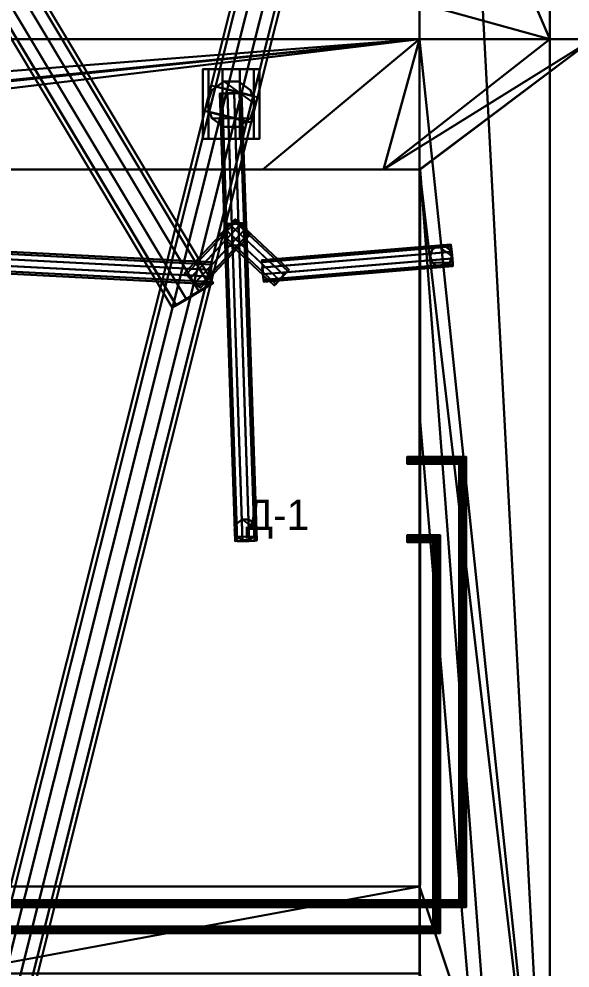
# Model space of a CAD drawing. Header units: millimetres. Extents: x -396 to 23232, y -842 to 31800.
# Drawn here: x 11479 to 12747, y 4312 to 6496 of the extents above; entities that cross this region are included whole.
import ezdxf

# ---------------------------------------------------------------- set-up
doc = ezdxf.new("R2010")
doc.units = ezdxf.units.MM
doc.layers.add('АР_3D_стены', color=8, linetype='Continuous')
doc.layers.add('ВК_3D_Марки', color=7, linetype='Continuous')
for name, color, linetype, true_color in [('ВК_3D_Арматура', 7, 'Continuous', 0xb48c3c), ('ВК_3D_В1', 7, 'Continuous', 0x06b6d4), ('ВК_3D_К1', 7, 'Continuous', 0xc2410c), ('ВК_3D_Т3', 7, 'Continuous', 0x16a34a)]:
    doc.layers.add(name, color=color, linetype=linetype, true_color=true_color)

msp = doc.modelspace()

# ---------------------------------------------------------------- texts
at = {"layer": 'ВК_3D_Марки'}
msp.add_text('Д-1', height=70, dxfattribs=at).set_placement((12000, 5320, 900))

# ---------------------------------------------------------------- meshes
at = {"layer": 'АР_3D_стены'}
mesh = msp.add_polyface(dxfattribs=at)
corners = [(11317.7, 4299.6), (9700.2, 4299.6), (9700.2, 4499.6), (9700.2, 4499.6, 3650), (9700.2, 4299.6, 3650), (11317.7, 4299.6, 3650), (12700.2, 3599.6), (12400.2, 3599.6), (12400.2, 4299.6), (12400.2, 4299.6, 3650), (12400.2, 3599.6, 3650), (12700.2, 3599.6, 3650), (12400.2, 9274.6), (12700.2, 9274.6), (12700.2, 9274.6, 3650), (12400.2, 9274.6, 3650), (8550.2, 6149.6), (8550.2, 6449.6), (12400.2, 6449.6), (12400.2, 6449.6, 3650), (8550.2, 6449.6, 3650), (8550.2, 6149.6, 3650), (9700.2, 5599.6), (9400.2, 5599.6), (9400.2, 6149.6), (9400.2, 6149.6, 3650), (9400.2, 5599.6, 3650), (9700.2, 5599.6, 3650), (9480.1, 6149.6), (9700.2, 6149.6), (9700.2, 6149.6, 3650), (9480.1, 6149.6, 3650), (12400.2, 4499.6), (12400.2, 4499.6, 3650), (12039.7, 6149.6), (12039.7, 6149.6, 3650), (12400.2, 6149.6), (12400.2, 6149.6, 3650)]
mesh.append_faces([[corners[k] for k in face] for face in [(0, 1, 2), (3, 4, 5), (6, 7, 8), (9, 10, 11), (12, 13, 6), (11, 14, 15), (16, 17, 18), (19, 20, 21), (22, 23, 24), (25, 26, 27), (28, 29, 22), (27, 30, 31), (0, 2, 32), (33, 3, 5), (18, 12, 6), (11, 15, 19), (24, 16, 18), (19, 21, 25), (28, 22, 24), (25, 27, 31), (8, 0, 32), (33, 5, 9), (28, 24, 18), (19, 25, 31), (6, 8, 32), (33, 9, 11), (34, 28, 18), (19, 31, 35), (6, 32, 36), (37, 33, 11), (36, 34, 18), (19, 35, 37), (18, 6, 36), (37, 11, 19), (1, 2, 3, 4), (2, 32, 33, 3), (32, 36, 37, 33), (36, 34, 35, 37), (34, 28, 31, 35), (28, 29, 30, 31), (29, 22, 27, 30), (22, 23, 26, 27), (23, 24, 25, 26), (24, 16, 21, 25), (16, 17, 20, 21), (17, 18, 19, 20), (18, 12, 15, 19), (12, 13, 14, 15), (13, 6, 11, 14), (6, 7, 10, 11), (7, 8, 9, 10), (8, 0, 5, 9), (0, 1, 4, 5)]])
mesh = msp.add_polyface(dxfattribs=at)
corners = [(12400.2, 1299.6, 4050), (12400.2, 5569.6, 4050), (12402.2, 5569.6, 4050), (12402.2, 5569.6, 7550), (12400.2, 5569.6, 7550), (12400.2, 1299.6, 7550), (12317.7, 899.6, 4050), (11900.2, 899.6, 4050), (11900.2, 1299.6, 4050), (11900.2, 1299.6, 7550), (11900.2, 899.6, 7550), (12317.7, 899.6, 7550), (12400.2, 7149.6, 4050), (12700.2, 7149.6, 4050), (12700.2, 6449.6, 4050), (12700.2, 6449.6, 7550), (12700.2, 7149.6, 7550), (12400.2, 7149.6, 7550), (9902.2, 6149.6, 4050), (9902.2, 6449.6, 4050), (12400.2, 6449.6, 4050), (12400.2, 6449.6, 7550), (9902.2, 6449.6, 7550), (9902.2, 6149.6, 7550), (12800.2, 899.6, 4050), (12800.2, 899.6, 7550), (12400.2, 6531.9, 4050), (12400.2, 6531.9, 7550), (12317.7, 6149.6, 4050), (12317.7, 6149.6, 7550), (12800.2, 6449.6, 4050), (12800.2, 6449.6, 7550), (12400.2, 6149.6, 4050), (12400.2, 6149.6, 7550), (12402.2, 6149.1, 4050), (12402.2, 6149.1, 7550), (12800.2, 1299.6, 4050), (12800.2, 1299.6, 7550)]
mesh.append_faces([[corners[k] for k in face] for face in [(0, 1, 2), (3, 4, 5), (6, 7, 8), (9, 10, 11), (12, 13, 14), (15, 16, 17), (18, 19, 20), (21, 22, 23), (24, 6, 8), (9, 11, 25), (26, 12, 14), (15, 17, 27), (28, 18, 20), (21, 23, 29), (20, 26, 14), (15, 27, 21), (28, 20, 14), (15, 21, 29), (28, 14, 30), (31, 15, 29), (32, 28, 30), (31, 29, 33), (24, 8, 0), (5, 9, 25), (34, 32, 30), (31, 33, 35), (24, 0, 2), (3, 5, 25), (34, 30, 24), (25, 31, 35), (24, 2, 34), (35, 3, 25), (1, 2, 3, 4), (2, 34, 35, 3), (34, 32, 33, 35), (32, 32, 33, 33), (32, 28, 29, 33), (28, 18, 23, 29), (18, 19, 22, 23), (19, 20, 21, 22), (20, 26, 27, 21), (26, 12, 17, 27), (12, 13, 16, 17), (13, 14, 15, 16), (14, 30, 31, 15), (30, 36, 37, 31), (36, 36, 37, 37), (36, 24, 25, 37), (24, 6, 11, 25), (6, 7, 10, 11), (7, 8, 9, 10), (8, 36, 37, 9), (36, 0, 5, 37), (0, 1, 4, 5)]])
at = {"layer": 'ВК_3D_Арматура', "color": 8, "true_color": 0x78716c}
mesh = msp.add_polyface(dxfattribs=at)
corners = [(11902.1, 6220, -1193.6), (11914.5, 6220, -1155.5), (11914.5, 6380, -1155.5), (11902.1, 6380, -1193.6), (11946.9, 6220, -1131.9), (11946.9, 6380, -1131.9), (11987.1, 6220, -1131.9), (11987.1, 6380, -1131.9), (12019.5, 6220, -1155.5), (12019.5, 6380, -1155.5), (12031.9, 6220, -1193.6), (12031.9, 6380, -1193.6), (12019.5, 6220, -1231.7), (12019.5, 6380, -1231.7), (11987.1, 6220, -1255.3), (11987.1, 6380, -1255.3), (11946.9, 6220, -1255.3), (11946.9, 6380, -1255.3), (11914.5, 6220, -1231.7), (11914.5, 6380, -1231.7)]
mesh.append_faces([[corners[k] for k in face] for face in [(0, 1, 2, 3), (1, 4, 5, 2), (4, 6, 7, 5), (6, 8, 9, 7), (8, 10, 11, 9), (10, 12, 13, 11), (12, 14, 15, 13), (14, 16, 17, 15), (16, 18, 19, 17), (18, 0, 3, 19), (18, 16, 14, 12), (3, 2, 5, 7)]])
at = {"layer": 'ВК_3D_В1'}
mesh = msp.add_polyface(dxfattribs=at)
corners = [(12448, 5292, 1100), (12448, 5293.5, 1104.7), (12372, 5293.5, 1104.7), (12372, 5292, 1100), (12448, 5297.5, 1107.6), (12372, 5297.5, 1107.6), (12448, 5302.5, 1107.6), (12372, 5302.5, 1107.6), (12448, 5306.5, 1104.7), (12372, 5306.5, 1104.7), (12448, 5308, 1100), (12372, 5308, 1100), (12448, 5306.5, 1095.3), (12372, 5306.5, 1095.3), (12448, 5302.5, 1092.4), (12372, 5302.5, 1092.4), (12448, 5297.5, 1092.4), (12372, 5297.5, 1092.4), (12448, 5293.5, 1095.3), (12372, 5293.5, 1095.3)]
mesh.append_faces([[corners[k] for k in face] for face in [(0, 1, 2, 3), (1, 4, 5, 2), (4, 6, 7, 5), (6, 8, 9, 7), (8, 10, 11, 9), (10, 12, 13, 11), (12, 14, 15, 13), (14, 16, 17, 15), (16, 18, 19, 17), (18, 0, 3, 19), (18, 16, 14, 12), (3, 2, 5, 7)]])
mesh = msp.add_polyface(dxfattribs=at)
corners = [(12432, 4392, 1000), (12433.5, 4392, 1004.7), (12433.5, 5308, 1004.7), (12432, 5308, 1000), (12437.5, 4392, 1007.6), (12437.5, 5308, 1007.6), (12442.5, 4392, 1007.6), (12442.5, 5308, 1007.6), (12446.5, 4392, 1004.7), (12446.5, 5308, 1004.7), (12448, 4392, 1000), (12448, 5308, 1000), (12446.5, 4392, 995.3), (12446.5, 5308, 995.3), (12442.5, 4392, 992.4), (12442.5, 5308, 992.4), (12437.5, 4392, 992.4), (12437.5, 5308, 992.4), (12433.5, 4392, 995.3), (12433.5, 5308, 995.3)]
mesh.append_faces([[corners[k] for k in face] for face in [(0, 1, 2, 3), (1, 4, 5, 2), (4, 6, 7, 5), (6, 8, 9, 7), (8, 10, 11, 9), (10, 12, 13, 11), (12, 14, 15, 13), (14, 16, 17, 15), (16, 18, 19, 17), (18, 0, 3, 19), (18, 16, 14, 12), (3, 2, 5, 7)]])
mesh = msp.add_polyface(dxfattribs=at)
corners = [(12448, 5300, 992), (12446.5, 5304.7, 992), (12446.5, 5304.7, 1108), (12448, 5300, 1108), (12442.5, 5307.6, 992), (12442.5, 5307.6, 1108), (12437.5, 5307.6, 992), (12437.5, 5307.6, 1108), (12433.5, 5304.7, 992), (12433.5, 5304.7, 1108), (12432, 5300, 992), (12432, 5300, 1108), (12433.5, 5295.3, 992), (12433.5, 5295.3, 1108), (12437.5, 5292.4, 992), (12437.5, 5292.4, 1108), (12442.5, 5292.4, 992), (12442.5, 5292.4, 1108), (12446.5, 5295.3, 992), (12446.5, 5295.3, 1108)]
mesh.append_faces([[corners[k] for k in face] for face in [(0, 1, 2, 3), (1, 4, 5, 2), (4, 6, 7, 5), (6, 8, 9, 7), (8, 10, 11, 9), (10, 12, 13, 11), (12, 14, 15, 13), (14, 16, 17, 15), (16, 18, 19, 17), (18, 0, 3, 19), (18, 16, 14, 12), (3, 2, 5, 7)]])
mesh = msp.add_polyface(dxfattribs=at)
corners = [(11132, 4408, 1000), (11132, 4406.5, 1004.7), (12448, 4406.5, 1004.7), (12448, 4408, 1000), (11132, 4402.5, 1007.6), (12448, 4402.5, 1007.6), (11132, 4397.5, 1007.6), (12448, 4397.5, 1007.6), (11132, 4393.5, 1004.7), (12448, 4393.5, 1004.7), (11132, 4392, 1000), (12448, 4392, 1000), (11132, 4393.5, 995.3), (12448, 4393.5, 995.3), (11132, 4397.5, 992.4), (12448, 4397.5, 992.4), (11132, 4402.5, 992.4), (12448, 4402.5, 992.4), (11132, 4406.5, 995.3), (12448, 4406.5, 995.3)]
mesh.append_faces([[corners[k] for k in face] for face in [(0, 1, 2, 3), (1, 4, 5, 2), (4, 6, 7, 5), (6, 8, 9, 7), (8, 10, 11, 9), (10, 12, 13, 11), (12, 14, 15, 13), (14, 16, 17, 15), (16, 18, 19, 17), (18, 0, 3, 19), (18, 16, 14, 12), (3, 2, 5, 7)]])
at = {"layer": 'ВК_3D_К1'}
mesh = msp.add_polyface(dxfattribs=at)
corners = [(14552, 16375.7, -1037.5), (14541.7, 16377.8, -1005.2), (12002.7, 6259.6, -1161.7), (12013, 6257.5, -1194.1), (14515, 16384.2, -985.2), (11976, 6266, -1141.7), (14482, 16392.5, -985.2), (11943, 6274.3, -1141.7), (14455.4, 16399.5, -1005.2), (11916.4, 6281.3, -1161.7), (14445.4, 16402.5, -1037.5), (11906.4, 6284.3, -1194.1), (14455.7, 16400.4, -1069.9), (11916.7, 6282.2, -1226.4), (14482.4, 16394, -1089.9), (11943.4, 6275.8, -1246.4), (14515.4, 16385.7, -1089.9), (11976.4, 6267.5, -1246.4), (14542, 16378.7, -1069.9), (12003, 6260.5, -1226.4)]
mesh.append_faces([[corners[k] for k in face] for face in [(0, 1, 2, 3), (1, 4, 5, 2), (4, 6, 7, 5), (6, 8, 9, 7), (8, 10, 11, 9), (10, 12, 13, 11), (12, 14, 15, 13), (14, 16, 17, 15), (16, 18, 19, 17), (18, 0, 3, 19), (18, 16, 14, 12), (3, 2, 5, 7)]])
mesh = msp.add_polyface(dxfattribs=at)
corners = [(9131.8, 10554, -1091.8), (9123.1, 10548, -1059.5), (11917, 5882.4, -1168.3), (11925.7, 5888.3, -1200.6), (9099.7, 10533.6, -1039.5), (11893.6, 5867.9, -1148.3), (9070.5, 10516.1, -1039.5), (11864.5, 5850.4, -1148.3), (9046.7, 10502.3, -1059.5), (11840.7, 5836.7, -1168.3), (9037.4, 10497.5, -1091.8), (11831.3, 5831.8, -1200.6), (9046.1, 10503.4, -1124.1), (11840, 5837.8, -1232.9), (9069.5, 10517.9, -1144.1), (11863.4, 5852.2, -1252.9), (9098.6, 10535.4, -1144.1), (11892.6, 5869.7, -1252.9), (9122.4, 10549.1, -1124.1), (11916.4, 5883.5, -1232.9)]
mesh.append_faces([[corners[k] for k in face] for face in [(0, 1, 2, 3), (1, 4, 5, 2), (4, 6, 7, 5), (6, 8, 9, 7), (8, 10, 11, 9), (10, 12, 13, 11), (12, 14, 15, 13), (14, 16, 17, 15), (16, 18, 19, 17), (18, 0, 3, 19), (18, 16, 14, 12), (3, 2, 5, 7)]])
mesh = msp.add_polyface(dxfattribs=at)
corners = [(12027.6, 6315.7, -1193.2), (12017.3, 6317.8, -1160.8), (10221.1, -840.4, -1271.5), (10231.4, -842.5, -1303.8), (11990.6, 6324.2, -1140.8), (10194.4, -834, -1251.5), (11957.6, 6332.5, -1140.8), (10161.4, -825.7, -1251.5), (11931, 6339.5, -1160.8), (10134.8, -818.7, -1271.5), (11921, 6342.5, -1193.2), (10124.8, -815.7, -1303.8), (11931.3, 6340.4, -1225.5), (10135.1, -817.8, -1336.2), (11958, 6334, -1245.5), (10161.8, -824.2, -1356.2), (11991, 6325.7, -1245.5), (10194.8, -832.5, -1356.2), (12017.6, 6318.7, -1225.5), (10221.4, -839.5, -1336.2)]
mesh.append_faces([[corners[k] for k in face] for face in [(0, 1, 2, 3), (1, 4, 5, 2), (4, 6, 7, 5), (6, 8, 9, 7), (8, 10, 11, 9), (10, 12, 13, 11), (12, 14, 15, 13), (14, 16, 17, 15), (16, 18, 19, 17), (18, 0, 3, 19), (18, 16, 14, 12), (3, 2, 5, 7)]])
mesh = msp.add_polyface(dxfattribs=at)
corners = [(12022, 6300, -983.6), (12011.5, 6332.3, -983.6), (12011.5, 6332.3, 230), (12022, 6300, 230), (11984, 6352.3, -983.6), (11984, 6352.3, 230), (11950, 6352.3, -983.6), (11950, 6352.3, 230), (11922.5, 6332.3, -983.6), (11922.5, 6332.3, 230), (11912, 6300, -983.6), (11912, 6300, 230), (11922.5, 6267.7, -983.6), (11922.5, 6267.7, 230), (11950, 6247.7, -983.6), (11950, 6247.7, 230), (11984, 6247.7, -983.6), (11984, 6247.7, 230), (12011.5, 6267.7, -983.6), (12011.5, 6267.7, 230)]
mesh.append_faces([[corners[k] for k in face] for face in [(0, 1, 2, 3), (1, 4, 5, 2), (4, 6, 7, 5), (6, 8, 9, 7), (8, 10, 11, 9), (10, 12, 13, 11), (12, 14, 15, 13), (14, 16, 17, 15), (16, 18, 19, 17), (18, 0, 3, 19), (18, 16, 14, 12), (3, 2, 5, 7)]])
mesh = msp.add_polyface(dxfattribs=at)
corners = [(11953, 5974.2, -185.3), (11957.7, 5974.8, -170.6), (11945.9, 6324.7, -181.1), (11941.2, 6324.1, -195.7), (11970.2, 5975.5, -161.5), (11958.4, 6325.4, -172), (11985.6, 5976, -161.5), (11973.9, 6325.9, -172), (11998.1, 5976.1, -170.6), (11986.4, 6326.1, -181.1), (12002.9, 5975.9, -185.3), (11991.1, 6325.8, -195.7), (11998.2, 5975.3, -199.9), (11986.4, 6325.2, -210.4), (11985.7, 5974.6, -209), (11973.9, 6324.5, -219.5), (11970.2, 5974.1, -209), (11958.5, 6324, -219.5), (11957.7, 5973.9, -199.9), (11946, 6323.9, -210.4)]
mesh.append_faces([[corners[k] for k in face] for face in [(0, 1, 2, 3), (1, 4, 5, 2), (4, 6, 7, 5), (6, 8, 9, 7), (8, 10, 11, 9), (10, 12, 13, 11), (12, 14, 15, 13), (14, 16, 17, 15), (16, 18, 19, 17), (18, 0, 3, 19), (18, 16, 14, 12), (3, 2, 5, 7)]])
mesh = msp.add_polyface(dxfattribs=at)
corners = [(11859.9, 5911.1, -181.7), (11863.7, 5908.2, -167), (11979.7, 6032.4, -172.1), (11975.9, 6035.3, -186.7), (11873, 5899.8, -157.9), (11989, 6024.1, -163), (11884.3, 5889.3, -157.9), (12000.3, 6013.5, -163), (11893.2, 5880.6, -167), (12009.2, 6004.8, -172.1), (11896.4, 5877, -181.7), (12012.4, 6001.2, -186.7), (11892.6, 5879.9, -196.3), (12008.6, 6004.1, -201.4), (11883.3, 5888.2, -205.4), (11999.3, 6012.5, -210.5), (11872, 5898.8, -205.4), (11988, 6023, -210.5), (11863.1, 5907.5, -196.3), (11979.1, 6031.7, -201.4)]
mesh.append_faces([[corners[k] for k in face] for face in [(0, 1, 2, 3), (1, 4, 5, 2), (4, 6, 7, 5), (6, 8, 9, 7), (8, 10, 11, 9), (10, 12, 13, 11), (12, 14, 15, 13), (14, 16, 17, 15), (16, 18, 19, 17), (18, 0, 3, 19), (18, 16, 14, 12), (3, 2, 5, 7)]])
mesh = msp.add_polyface(dxfattribs=at)
corners = [(12066, 5882.8, -181.7), (12068.9, 5886.6, -167), (11944.7, 6002.6, -172.1), (11941.8, 5998.8, -186.7), (12077.3, 5895.9, -157.9), (11953, 6011.9, -163), (12087.8, 5907.2, -157.9), (11963.6, 6023.2, -163), (12096.5, 5916.1, -167), (11972.3, 6032.1, -172.1), (12100.1, 5919.3, -181.7), (11975.9, 6035.3, -186.7), (12097.2, 5915.5, -196.3), (11973, 6031.5, -201.4), (12088.9, 5906.2, -205.4), (11964.6, 6022.2, -210.5), (12078.3, 5894.9, -205.4), (11954.1, 6010.9, -210.5), (12069.6, 5886, -196.3), (11945.4, 6002, -201.4)]
mesh.append_faces([[corners[k] for k in face] for face in [(0, 1, 2, 3), (1, 4, 5, 2), (4, 6, 7, 5), (6, 8, 9, 7), (8, 10, 11, 9), (10, 12, 13, 11), (12, 14, 15, 13), (14, 16, 17, 15), (16, 18, 19, 17), (18, 0, 3, 19), (18, 16, 14, 12), (3, 2, 5, 7)]])
mesh = msp.add_polyface(dxfattribs=at)
corners = [(10176.3, 6026.3, -130.8), (10176.5, 6021.5, -116.1), (11921.6, 5931.2, -168.5), (11921.4, 5936, -183.1), (10176.2, 6009, -107), (11921.3, 5918.7, -159.4), (10175.4, 5993.5, -107), (11920.5, 5903.3, -159.4), (10174.4, 5981.1, -116.1), (11919.6, 5890.8, -168.5), (10173.8, 5976.3, -130.8), (11918.9, 5886, -183.1), (10173.6, 5981.1, -145.4), (11918.7, 5890.8, -197.8), (10173.9, 5993.6, -154.5), (11919, 5903.3, -206.9), (10174.7, 6009, -154.5), (11919.8, 5918.8, -206.9), (10175.6, 6021.5, -145.4), (11920.8, 5931.2, -197.8)]
mesh.append_faces([[corners[k] for k in face] for face in [(0, 1, 2, 3), (1, 4, 5, 2), (4, 6, 7, 5), (6, 8, 9, 7), (8, 10, 11, 9), (10, 12, 13, 11), (12, 14, 15, 13), (14, 16, 17, 15), (16, 18, 19, 17), (18, 0, 3, 19), (18, 16, 14, 12), (3, 2, 5, 7)]])
mesh = msp.add_polyface(dxfattribs=at)
corners = [(11975.9, 5294.2, -164.9), (11980.6, 5294.8, -150.2), (11956, 6024.7, -172.1), (11951.3, 6024.1, -186.7), (11993.1, 5295.5, -141.1), (11968.5, 6025.4, -163), (12008.5, 5296, -141.1), (11984, 6025.9, -163), (12021, 5296.1, -150.2), (11996.5, 6026.1, -172.1), (12025.8, 5295.9, -164.9), (12001.2, 6025.8, -186.7), (12021.1, 5295.3, -179.5), (11996.5, 6025.2, -201.4), (12008.6, 5294.6, -188.6), (11984, 6024.5, -210.5), (11993.1, 5294.1, -188.6), (11968.6, 6024, -210.5), (11980.6, 5293.9, -179.5), (11956.1, 6023.9, -201.4)]
mesh.append_faces([[corners[k] for k in face] for face in [(0, 1, 2, 3), (1, 4, 5, 2), (4, 6, 7, 5), (6, 8, 9, 7), (8, 10, 11, 9), (10, 12, 13, 11), (12, 14, 15, 13), (14, 16, 17, 15), (16, 18, 19, 17), (18, 0, 3, 19), (18, 16, 14, 12), (3, 2, 5, 7)]])
mesh = msp.add_polyface(dxfattribs=at)
corners = [(12477, 5927.1, -170.1), (12476.1, 5931.9, -155.4), (12041.1, 5895.8, -168.5), (12042, 5891.1, -183.1), (12474.8, 5944.3, -146.3), (12039.8, 5908.3, -159.4), (12473.6, 5959.7, -146.3), (12038.5, 5923.7, -159.4), (12472.8, 5972.2, -155.4), (12037.8, 5936.2, -168.5), (12472.8, 5977, -170.1), (12037.8, 5941, -183.1), (12473.7, 5972.3, -184.7), (12038.7, 5936.2, -197.8), (12475, 5959.8, -193.8), (12040, 5923.8, -206.9), (12476.3, 5944.4, -193.8), (12041.2, 5908.4, -206.9), (12477, 5931.9, -184.7), (12042, 5895.9, -197.8)]
mesh.append_faces([[corners[k] for k in face] for face in [(0, 1, 2, 3), (1, 4, 5, 2), (4, 6, 7, 5), (6, 8, 9, 7), (8, 10, 11, 9), (10, 12, 13, 11), (12, 14, 15, 13), (14, 16, 17, 15), (16, 18, 19, 17), (18, 0, 3, 19), (18, 16, 14, 12), (3, 2, 5, 7)]])
mesh = msp.add_polyface(dxfattribs=at)
corners = [(12475, 5950, 425), (12470.2, 5964.7, 425), (12470.2, 5964.7, -195.8), (12475, 5950, -195.8), (12457.7, 5973.8, 425), (12457.7, 5973.8, -195.8), (12442.3, 5973.8, 425), (12442.3, 5973.8, -195.8), (12429.8, 5964.7, 425), (12429.8, 5964.7, -195.8), (12425, 5950, 425), (12425, 5950, -195.8), (12429.8, 5935.3, 425), (12429.8, 5935.3, -195.8), (12442.3, 5926.2, 425), (12442.3, 5926.2, -195.8), (12457.7, 5926.2, 425), (12457.7, 5926.2, -195.8), (12470.2, 5935.3, 425), (12470.2, 5935.3, -195.8)]
mesh.append_faces([[corners[k] for k in face] for face in [(0, 1, 2, 3), (1, 4, 5, 2), (4, 6, 7, 5), (6, 8, 9, 7), (8, 10, 11, 9), (10, 12, 13, 11), (12, 14, 15, 13), (14, 16, 17, 15), (16, 18, 19, 17), (18, 0, 3, 19), (18, 16, 14, 12), (3, 2, 5, 7)]])
mesh = msp.add_polyface(dxfattribs=at)
corners = [(12025, 5320, 25), (12020.2, 5334.7, 25), (12020.2, 5334.7, -190.6), (12025, 5320, -190.6), (12007.7, 5343.8, 25), (12007.7, 5343.8, -190.6), (11992.3, 5343.8, 25), (11992.3, 5343.8, -190.6), (11979.8, 5334.7, 25), (11979.8, 5334.7, -190.6), (11975, 5320, 25), (11975, 5320, -190.6), (11979.8, 5305.3, 25), (11979.8, 5305.3, -190.6), (11992.3, 5296.2, 25), (11992.3, 5296.2, -190.6), (12007.7, 5296.2, 25), (12007.7, 5296.2, -190.6), (12020.2, 5305.3, 25), (12020.2, 5305.3, -190.6)]
mesh.append_faces([[corners[k] for k in face] for face in [(0, 1, 2, 3), (1, 4, 5, 2), (4, 6, 7, 5), (6, 8, 9, 7), (8, 10, 11, 9), (10, 12, 13, 11), (12, 14, 15, 13), (14, 16, 17, 15), (16, 18, 19, 17), (18, 0, 3, 19), (18, 16, 14, 12), (3, 2, 5, 7)]])
at = {"layer": 'ВК_3D_Т3'}
mesh = msp.add_polyface(dxfattribs=at)
corners = [(12508, 5472, 1100), (12508, 5473.5, 1104.7), (12372, 5473.5, 1104.7), (12372, 5472, 1100), (12508, 5477.5, 1107.6), (12372, 5477.5, 1107.6), (12508, 5482.5, 1107.6), (12372, 5482.5, 1107.6), (12508, 5486.5, 1104.7), (12372, 5486.5, 1104.7), (12508, 5488, 1100), (12372, 5488, 1100), (12508, 5486.5, 1095.3), (12372, 5486.5, 1095.3), (12508, 5482.5, 1092.4), (12372, 5482.5, 1092.4), (12508, 5477.5, 1092.4), (12372, 5477.5, 1092.4), (12508, 5473.5, 1095.3), (12372, 5473.5, 1095.3)]
mesh.append_faces([[corners[k] for k in face] for face in [(0, 1, 2, 3), (1, 4, 5, 2), (4, 6, 7, 5), (6, 8, 9, 7), (8, 10, 11, 9), (10, 12, 13, 11), (12, 14, 15, 13), (14, 16, 17, 15), (16, 18, 19, 17), (18, 0, 3, 19), (18, 16, 14, 12), (3, 2, 5, 7)]])
mesh = msp.add_polyface(dxfattribs=at)
corners = [(12492, 4452, 1080), (12493.5, 4452, 1084.7), (12493.5, 5488, 1084.7), (12492, 5488, 1080), (12497.5, 4452, 1087.6), (12497.5, 5488, 1087.6), (12502.5, 4452, 1087.6), (12502.5, 5488, 1087.6), (12506.5, 4452, 1084.7), (12506.5, 5488, 1084.7), (12508, 4452, 1080), (12508, 5488, 1080), (12506.5, 4452, 1075.3), (12506.5, 5488, 1075.3), (12502.5, 4452, 1072.4), (12502.5, 5488, 1072.4), (12497.5, 4452, 1072.4), (12497.5, 5488, 1072.4), (12493.5, 4452, 1075.3), (12493.5, 5488, 1075.3)]
mesh.append_faces([[corners[k] for k in face] for face in [(0, 1, 2, 3), (1, 4, 5, 2), (4, 6, 7, 5), (6, 8, 9, 7), (8, 10, 11, 9), (10, 12, 13, 11), (12, 14, 15, 13), (14, 16, 17, 15), (16, 18, 19, 17), (18, 0, 3, 19), (18, 16, 14, 12), (3, 2, 5, 7)]])
mesh = msp.add_polyface(dxfattribs=at)
corners = [(12508, 5480, 1072), (12506.5, 5484.7, 1072), (12506.5, 5484.7, 1108), (12508, 5480, 1108), (12502.5, 5487.6, 1072), (12502.5, 5487.6, 1108), (12497.5, 5487.6, 1072), (12497.5, 5487.6, 1108), (12493.5, 5484.7, 1072), (12493.5, 5484.7, 1108), (12492, 5480, 1072), (12492, 5480, 1108), (12493.5, 5475.3, 1072), (12493.5, 5475.3, 1108), (12497.5, 5472.4, 1072), (12497.5, 5472.4, 1108), (12502.5, 5472.4, 1072), (12502.5, 5472.4, 1108), (12506.5, 5475.3, 1072), (12506.5, 5475.3, 1108)]
mesh.append_faces([[corners[k] for k in face] for face in [(0, 1, 2, 3), (1, 4, 5, 2), (4, 6, 7, 5), (6, 8, 9, 7), (8, 10, 11, 9), (10, 12, 13, 11), (12, 14, 15, 13), (14, 16, 17, 15), (16, 18, 19, 17), (18, 0, 3, 19), (18, 16, 14, 12), (3, 2, 5, 7)]])
mesh = msp.add_polyface(dxfattribs=at)
corners = [(11252, 4468, 1080), (11252, 4466.5, 1084.7), (12508, 4466.5, 1084.7), (12508, 4468, 1080), (11252, 4462.5, 1087.6), (12508, 4462.5, 1087.6), (11252, 4457.5, 1087.6), (12508, 4457.5, 1087.6), (11252, 4453.5, 1084.7), (12508, 4453.5, 1084.7), (11252, 4452, 1080), (12508, 4452, 1080), (11252, 4453.5, 1075.3), (12508, 4453.5, 1075.3), (11252, 4457.5, 1072.4), (12508, 4457.5, 1072.4), (11252, 4462.5, 1072.4), (12508, 4462.5, 1072.4), (11252, 4466.5, 1075.3), (12508, 4466.5, 1075.3)]
mesh.append_faces([[corners[k] for k in face] for face in [(0, 1, 2, 3), (1, 4, 5, 2), (4, 6, 7, 5), (6, 8, 9, 7), (8, 10, 11, 9), (10, 12, 13, 11), (12, 14, 15, 13), (14, 16, 17, 15), (16, 18, 19, 17), (18, 0, 3, 19), (18, 16, 14, 12), (3, 2, 5, 7)]])

doc.saveas('drawing.dxf')
